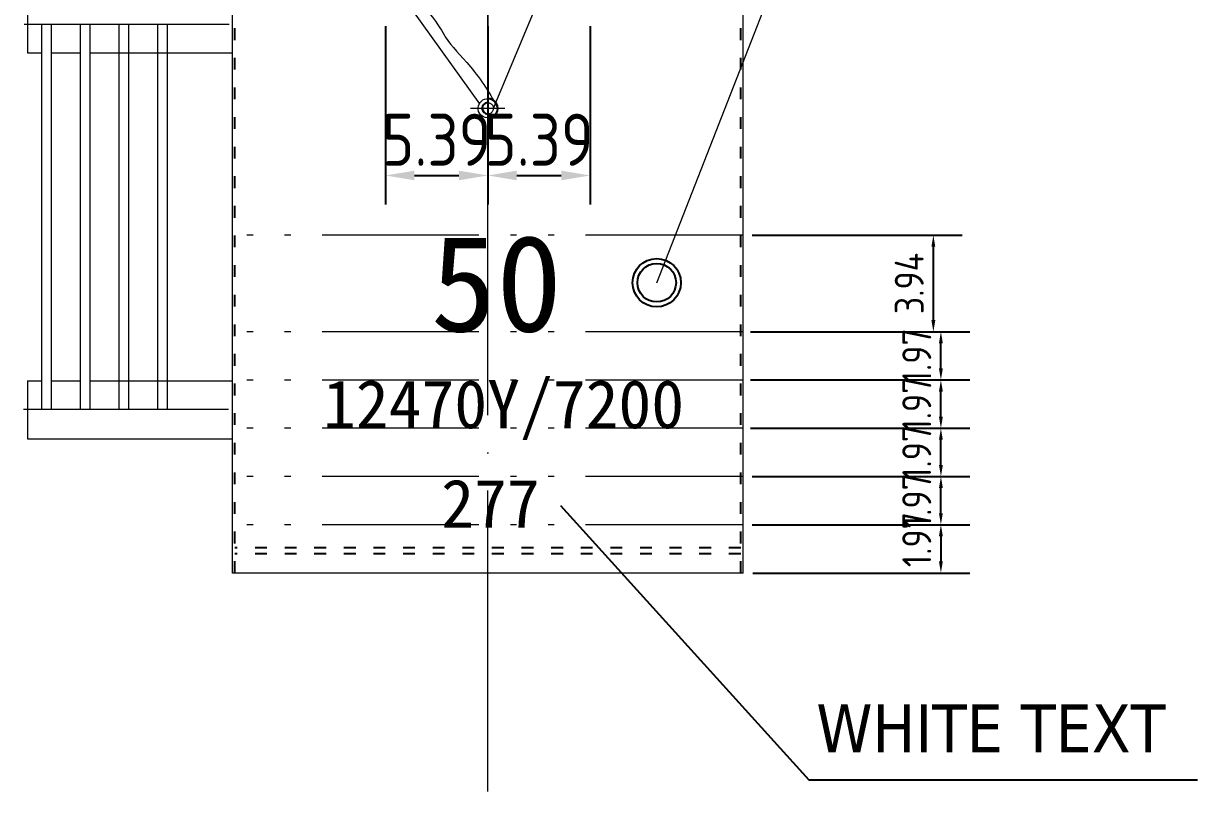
# Model space of a CAD drawing. Header units: millimetres. Extents: x 104833 to 218395, y -330386 to -125668.
# Drawn here: x 108004 to 109221, y -127903 to -127107 of the extents above; entities that cross this region are included whole.
import ezdxf

# ---------------------------------------------------------------- set-up
doc = ezdxf.new("R2010")
doc.units = ezdxf.units.MM
doc.header["$LTSCALE"] = 13
for name, pattern in [('1 实线', [0]), ('5 双点画线', [10.5, 6.25, -1.25, 0.25, -1.25, 0.25, -1.25]), ('ACAD_ISO03W100', [1.18, 0.47, -0.71]), ('ACAD_ISO04W100', [30, 24, -3, 0, -3]), ('CENTER', [50.8, 31.75, -6.35, 6.35, -6.35])]:
    doc.linetypes.add(name, pattern=pattern)
doc.layers.get('0').update_dxf_attribs({"color": 1, "linetype": 'CENTER'})
doc.layers.add('标注、文本', color=3, linetype='Continuous', lineweight=25)
doc.layers.add('铁心', color=3, linetype='Continuous', lineweight=0)
doc.layers.add('粗实线', color=4, linetype='Continuous')
doc.styles.get("Standard").update_dxf_attribs({"font": 'gbenor.shx', "bigfont": 'gbcbig.shx'})
doc.styles.add('Tahoma$001', font='tahoma.ttf', dxfattribs={"height": 2.159784})
doc.dimstyles.new('1-15', dxfattribs={"dimscale": 20, "dimtxt": 3.5, "dimasz": 2, "dimexe": 1.5, "dimexo": 0.5, "dimgap": 0.5, "dimtad": 1, "dimtoh": 1, "dimdec": 1, "dimdsep": 46, "dimtxsty": 'Standard', "dimcen": 2.5, "dimclrd": 3, "dimclre": 3, "dimclrt": 3, "dimadec": 0, "dimazin": 2, "dimtfac": 1, "dimtdec": 1, "dimtmove": 0, "dimatfit": 2, "dimfxl": 1, "dimarcsym": 0})

# ---------------------------------------------------------------- blocks, each defined once
blk = doc.blocks.new('*D527')
at = {"layer": 'Defpoints', "color": 0, "transparency": 16777216}
for p in [(108379.6, -127099.7), (108485.6, -127099.7), (108485.6, -127264.4)]:
    blk.add_point(p, dxfattribs=at)
at = {"layer": '标注、文本', "color": 3, "lineweight": -2, "transparency": 16777216}
for p, q in [((108379.6, -127109.7), (108379.6, -127294.4)), ((108485.6, -127109.7), (108485.6, -127294.4)), ((108409.6, -127264.4), (108455.6, -127264.4))]:
    blk.add_line(p, q, dxfattribs=at)
at = {"layer": '标注、文本', "color": 3, "transparency": 16777216}
for points in [[(108409.6, -127259.4), (108409.6, -127269.4), (108379.6, -127264.4)], [(108455.6, -127259.4), (108455.6, -127269.4), (108485.6, -127264.4)]]:
    blk.add_solid(points, dxfattribs=at)
at = {"layer": '标注、文本', "color": 3, "transparency": 16777216, "insert": (108432.6, -127227.4), "char_height": 54, "attachment_point": 5}
blk.add_mtext('5.39', dxfattribs=at)
blk = doc.blocks.new('*D528')
at = {"layer": 'Defpoints', "color": 0, "transparency": 16777216}
for p in [(108591.6, -127099.7), (108485.6, -127113.8), (108591.6, -127264.4)]:
    blk.add_point(p, dxfattribs=at)
at = {"layer": '标注、文本', "color": 3, "lineweight": -2, "transparency": 16777216}
for p, q in [((108591.6, -127109.7), (108591.6, -127294.4)), ((108485.6, -127123.8), (108485.6, -127294.4)), ((108515.6, -127264.4), (108561.6, -127264.4))]:
    blk.add_line(p, q, dxfattribs=at)
at = {"layer": '标注、文本', "color": 3, "transparency": 16777216}
for points in [[(108515.6, -127259.4), (108515.6, -127269.4), (108485.6, -127264.4)], [(108561.6, -127259.4), (108561.6, -127269.4), (108591.6, -127264.4)]]:
    blk.add_solid(points, dxfattribs=at)
at = {"layer": '标注、文本', "color": 3, "transparency": 16777216, "insert": (108538.6, -127227.4), "char_height": 54, "attachment_point": 5}
blk.add_mtext('5.39', dxfattribs=at)
blk = doc.blocks.new('*D529')
at = {"layer": 'Defpoints', "color": 0, "transparency": 16777216}
for p in [(108750.1, -127626.3), (108750.1, -127676.3), (108955, -127676.3)]:
    blk.add_point(p, dxfattribs=at)
at = {"layer": '标注、文本', "color": 3, "lineweight": -2, "transparency": 16777216}
for p, q in [((108760.1, -127626.3), (108985, -127626.3)), ((108955, -127638.3), (108955, -127664.3)), ((108760.1, -127676.3), (108985, -127676.3))]:
    blk.add_line(p, q, dxfattribs=at)
at = {"layer": '标注、文本', "color": 3, "transparency": 16777216}
for points in [[(108953, -127638.3), (108957, -127638.3), (108955, -127626.3)], [(108953, -127664.3), (108957, -127664.3), (108955, -127676.3)]]:
    blk.add_solid(points, dxfattribs=at)
at = {"layer": '标注、文本', "color": 3, "transparency": 16777216, "insert": (108930, -127641.7), "char_height": 30, "attachment_point": 5, "rotation": 90}
blk.add_mtext('1.97', dxfattribs=at)
blk = doc.blocks.new('*D530')
at = {"layer": 'Defpoints', "color": 0, "transparency": 16777216}
for p in [(108749.4, -127576.3), (108955, -127576.3), (108749.4, -127626.3)]:
    blk.add_point(p, dxfattribs=at)
at = {"layer": '标注、文本', "color": 3, "lineweight": -2, "transparency": 16777216}
for p, q in [((108759.4, -127576.3), (108985, -127576.3)), ((108955, -127614.3), (108955, -127588.3)), ((108759.4, -127626.3), (108985, -127626.3))]:
    blk.add_line(p, q, dxfattribs=at)
at = {"layer": '标注、文本', "color": 3, "transparency": 16777216}
for points in [[(108953, -127588.3), (108957, -127588.3), (108955, -127576.3)], [(108953, -127614.3), (108957, -127614.3), (108955, -127626.3)]]:
    blk.add_solid(points, dxfattribs=at)
at = {"layer": '标注、文本', "color": 3, "transparency": 16777216, "insert": (108930, -127601.3), "char_height": 30, "attachment_point": 5, "rotation": 90}
blk.add_mtext('1.97', dxfattribs=at)
blk = doc.blocks.new('*D531')
at = {"layer": 'Defpoints', "color": 0, "transparency": 16777216}
for p in [(108747.6, -127526.3), (108955, -127526.3), (108749.4, -127576.3)]:
    blk.add_point(p, dxfattribs=at)
at = {"layer": '标注、文本', "color": 3, "lineweight": -2, "transparency": 16777216}
for p, q in [((108757.6, -127526.3), (108985, -127526.3)), ((108955, -127564.3), (108955, -127538.3)), ((108759.4, -127576.3), (108985, -127576.3))]:
    blk.add_line(p, q, dxfattribs=at)
at = {"layer": '标注、文本', "color": 3, "transparency": 16777216}
for points in [[(108953, -127538.3), (108957, -127538.3), (108955, -127526.3)], [(108953, -127564.3), (108957, -127564.3), (108955, -127576.3)]]:
    blk.add_solid(points, dxfattribs=at)
at = {"layer": '标注、文本', "color": 3, "transparency": 16777216, "insert": (108930, -127551.3), "char_height": 30, "attachment_point": 5, "rotation": 90}
blk.add_mtext('1.97', dxfattribs=at)
blk = doc.blocks.new('*D532')
at = {"layer": 'Defpoints', "color": 0, "transparency": 16777216}
for p in [(108747.6, -127476.3), (108955, -127476.3), (108749.4, -127526.3)]:
    blk.add_point(p, dxfattribs=at)
at = {"layer": '标注、文本', "color": 3, "lineweight": -2, "transparency": 16777216}
for p, q in [((108757.6, -127476.3), (108985, -127476.3)), ((108955, -127514.3), (108955, -127488.3)), ((108759.4, -127526.3), (108985, -127526.3))]:
    blk.add_line(p, q, dxfattribs=at)
at = {"layer": '标注、文本', "color": 3, "transparency": 16777216}
for points in [[(108953, -127488.3), (108957, -127488.3), (108955, -127476.3)], [(108953, -127514.3), (108957, -127514.3), (108955, -127526.3)]]:
    blk.add_solid(points, dxfattribs=at)
at = {"layer": '标注、文本', "color": 3, "transparency": 16777216, "insert": (108930, -127501.3), "char_height": 30, "attachment_point": 5, "rotation": 90}
blk.add_mtext('1.97', dxfattribs=at)
blk = doc.blocks.new('*D533')
at = {"layer": 'Defpoints', "color": 0, "transparency": 16777216}
for p in [(108749.4, -127426.3), (108955, -127426.3), (108749.4, -127476.3)]:
    blk.add_point(p, dxfattribs=at)
at = {"layer": '标注、文本', "color": 3, "lineweight": -2, "transparency": 16777216}
for p, q in [((108759.4, -127426.3), (108985, -127426.3)), ((108955, -127464.3), (108955, -127438.3)), ((108759.4, -127476.3), (108985, -127476.3))]:
    blk.add_line(p, q, dxfattribs=at)
at = {"layer": '标注、文本', "color": 3, "transparency": 16777216}
for points in [[(108953, -127438.3), (108957, -127438.3), (108955, -127426.3)], [(108953, -127464.3), (108957, -127464.3), (108955, -127476.3)]]:
    blk.add_solid(points, dxfattribs=at)
at = {"layer": '标注、文本', "color": 3, "transparency": 16777216, "insert": (108930, -127451.3), "char_height": 30, "attachment_point": 5, "rotation": 90}
blk.add_mtext('1.97', dxfattribs=at)
blk = doc.blocks.new('*D534')
at = {"layer": 'Defpoints', "color": 0, "transparency": 16777216}
for p in [(108749.4, -127326.3), (108947.2, -127326.3), (108747.6, -127426.3)]:
    blk.add_point(p, dxfattribs=at)
at = {"layer": '标注、文本', "color": 3, "lineweight": -2, "transparency": 16777216}
for p, q in [((108759.4, -127326.3), (108977.2, -127326.3)), ((108947.2, -127414.3), (108947.2, -127338.3)), ((108757.6, -127426.3), (108977.2, -127426.3))]:
    blk.add_line(p, q, dxfattribs=at)
at = {"layer": '标注、文本', "color": 3, "transparency": 16777216}
for points in [[(108945.2, -127338.3), (108949.2, -127338.3), (108947.2, -127326.3)], [(108945.2, -127414.3), (108949.2, -127414.3), (108947.2, -127426.3)]]:
    blk.add_solid(points, dxfattribs=at)
at = {"layer": '标注、文本', "color": 3, "transparency": 16777216, "insert": (108922.2, -127376.3), "char_height": 30, "attachment_point": 5, "rotation": 90}
blk.add_mtext('3.94', dxfattribs=at)

msp = doc.modelspace()

# ---------------------------------------------------------------- linework, layer by layer
at = {"color": 7, "linetype": '1 实线', "lineweight": 0}
for p, q in [((108221.06, -127676.33), (108221.06, -126947.2)), ((108750.06, -127676.33), (108750.06, -126947.2)), ((108358.87, -127025.33), (108476.88, -127190.06)), ((108008.56, -127077.35), (108008.56, -127137.35)), ((108023.56, -127506.54), (108023.56, -127107.55)), ((108023.56, -127107.55), (108033.56, -127107.55)), ((108033.56, -127506.54), (108033.56, -127107.55)), ((108063.56, -127506.54), (108063.56, -127107.55)), ((108063.56, -127107.55), (108073.56, -127107.55)), ((108073.56, -127506.54), (108073.56, -127107.55)), ((108103.56, -127506.54), (108103.56, -127107.55)), ((108103.56, -127107.55), (108113.56, -127107.55)), ((108113.56, -127506.54), (108113.56, -127107.55)), ((108143.56, -127506.54), (108143.56, -127107.55)), ((108143.56, -127107.55), (108153.56, -127107.55)), ((108153.56, -127506.54), (108153.56, -127107.55)), ((108008.56, -127137.35), (108023.56, -127137.35)), ((108033.56, -127137.35), (108063.56, -127137.35)), ((108073.56, -127137.35), (108221.06, -127137.35)), ((108008.56, -127477.35), (108023.56, -127477.35)), ((108008.56, -127477.35), (108008.56, -127537.35)), ((108033.56, -127477.35), (108063.56, -127477.35)), ((108073.56, -127477.35), (108221.06, -127477.35)), ((108023.56, -127506.54), (108033.56, -127506.54)), ((108063.56, -127506.54), (108073.56, -127506.54)), ((108103.56, -127506.54), (108113.56, -127506.54)), ((108143.56, -127506.54), (108153.56, -127506.54)), ((108008.56, -127537.35), (108221.06, -127537.35)), ((108750.06, -127676.33), (108221.06, -127676.33))]:
    msp.add_line(p, q, dxfattribs=at)
for major_axis in [(-9.66, 2.59), (-5.8, 1.55)]:
    msp.add_ellipse((108485.46, -127194.84), major_axis=major_axis, ratio=1, dxfattribs=at)
msp.add_open_spline([(108358.87, -127025.33), (108430.43, -127096.82), (108439.21, -127123.1), (108466.32, -127147.4), (108489.6, -127181.36), (108495.8, -127195.19)], degree=3, dxfattribs=at)
at = {"layer": '标注、文本', "color": 1, "linetype": 'ACAD_ISO04W100', "lineweight": 15}
for p, q in [((108485.56, -127902.71), (108485.56, -126809.86)), ((108485.56, -126966.86), (108485.56, -127113.79)), ((108005.12, -127107.55), (108217.62, -127107.55)), ((108485.46, -127214.19), (108485.46, -127175.48)), ((108503.33, -127194.84), (108467.6, -127194.84)), ((108004.5, -127506.54), (108217, -127506.54))]:
    msp.add_line(p, q, dxfattribs=at)
at = {"layer": '标注、文本'}
for p, q in [((108560.96, -127606.33), (108818.07, -127890.52)), ((108818.07, -127890.52), (109220.88, -127890.52))]:
    msp.add_line(p, q, dxfattribs=at)
for radius in [25, 20]:
    msp.add_circle((108660.56, -127375.5), radius, dxfattribs=at)
at = {"layer": '粗实线', "color": 2, "linetype": 'ACAD_ISO03W100', "ltscale": 2}
for p, q in [((108223.56, -127676.33), (108223.56, -126947.2)), ((108747.56, -127676.33), (108747.56, -126947.2)), ((108747.56, -127650.33), (108223.56, -127650.33)), ((108747.56, -127656.33), (108223.56, -127656.33))]:
    msp.add_line(p, q, dxfattribs=at)
at = {"layer": '粗实线', "color": 6, "linetype": '5 双点画线', "lineweight": 5, "ltscale": 2}
for p, q in [((108749.44, -127326.34), (108220.44, -127326.34)), ((108749.44, -127426.34), (108220.44, -127426.34)), ((108749.44, -127476.34), (108220.44, -127476.34)), ((108749.44, -127526.34), (108220.44, -127526.34)), ((108749.44, -127576.34), (108220.44, -127576.34)), ((108749.44, -127626.34), (108220.44, -127626.34))]:
    msp.add_line(p, q, dxfattribs=at)
at = {"layer": '粗实线', "ltscale": 2}
for major_axis, start_param, end_param in [((-5.8, 1.55), 5.0310092, 8.0589602), ((-9.66, 2.59), 1.7985149, 5.0082691)]:
    msp.add_ellipse((108485.81, -127194.84), major_axis=major_axis, ratio=1, start_param=start_param, end_param=end_param, dxfattribs=at)
at = {"layer": '铁心'}
for points in [[(108491.46, -127194.59), (108869.14, -126290.56), (108869.14, -126290.56)], [(108660.56, -127375.5), (109082.7, -126296.46), (109082.7, -126296.46)]]:
    msp.add_lwpolyline(points, dxfattribs=at)

# ---------------------------------------------------------------- texts
at = {"layer": '铁心', "lineweight": 13, "style": 'Tahoma$001'}
msp.add_text('WHITE TEXT', height=50, dxfattribs=at).set_placement((108825.84, -127862.22))
at = {"layer": '铁心', "width": 1755.2419, "attachment_point": 1, "style": 'Tahoma$001'}
for s, insert, char_height in [('{\\fSimSun|b0|i0|c134|p2;50}', (108426.41, -127326.17), 100), ('{\\fSimSun|b0|i0|c134|p2;12470Y/7200}', (108314.81, -127476.34), 50), ('{\\fSimSun|b0|i0|c134|p2;277}', (108437.3, -127579.29), 50)]:
    msp.add_mtext(s, dxfattribs=dict(at, insert=insert, char_height=char_height))

# ---------------------------------------------------------------- dimensions: what is measured, and where the dimension line sits
at = {"layer": '标注、文本'}
for base, p1, p2, picture, middle in [((108485.56, -127264.36), (108379.56, -127099.72), (108485.56, -127099.72), '*D527', (108432.56, -127264.36)), ((108591.56, -127264.36), (108485.56, -127113.79), (108591.56, -127099.72), '*D528', (108538.56, -127264.36))]:
    dim = msp.add_linear_dim(base=base, p1=p1, p2=p2, text='5.39', dimstyle='1-15', override={"dimtxt": 2.7, "dimasz": 1.5}, dxfattribs=at)
    dim.commit()
    dim.dimension.update_dxf_attribs({"geometry": picture, "text_midpoint": middle, "dimtype": 160})
for base, p1, p2, text, picture, middle in [((108947.18, -127326.34), (108747.56, -127426.34), (108749.44, -127326.34), '3.94', '*D534', (108947.18, -127376.34)), ((108955.04, -127426.34), (108749.44, -127476.34), (108749.44, -127426.34), '1.97', '*D533', (108955.04, -127451.34)), ((108955.04, -127476.34), (108749.44, -127526.34), (108747.56, -127476.34), '1.97', '*D532', (108955.04, -127501.34)), ((108955.04, -127526.34), (108749.44, -127576.34), (108747.56, -127526.34), '1.97', '*D531', (108955.04, -127551.34)), ((108955.04, -127576.34), (108749.44, -127626.34), (108749.44, -127576.34), '1.97', '*D530', (108955.04, -127601.34)), ((108955.04, -127676.33), (108750.06, -127626.34), (108750.06, -127676.33), '1.97', '*D529', (108955.04, -127641.71))]:
    dim = msp.add_linear_dim(base=base, p1=p1, p2=p2, angle=90, text=text, dimstyle='1-15', override={"dimtxt": 1.5, "dimasz": 0.6}, dxfattribs=at)
    dim.commit()
    dim.dimension.update_dxf_attribs({"geometry": picture, "text_midpoint": middle, "dimtype": 160})

doc.saveas('drawing.dxf')
